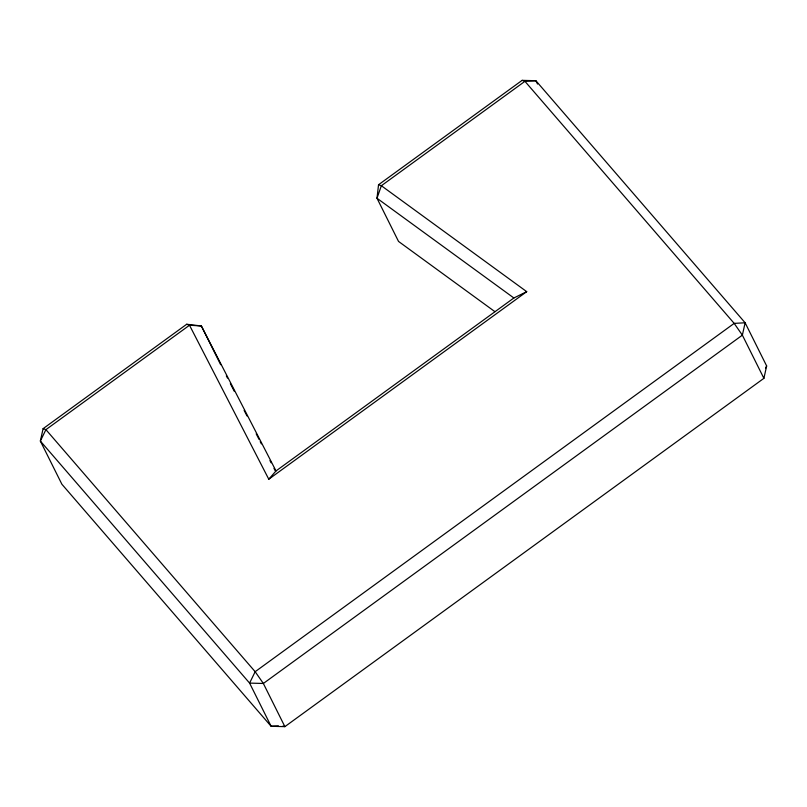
<?xml version="1.0" encoding="UTF-8"?>
<svg xmlns="http://www.w3.org/2000/svg" width="807" height="807" viewBox="0 0 807 807"><rect width="100%" height="100%" fill="white"/><g stroke="black" fill="none" stroke-linecap="round" stroke-linejoin="round"><path stroke-width="1.21" d="M186.689 324.263L189.504 325.231L268.781 479.217L276.004 470.945L201.357 325.967L186.689 324.263L43.104 428.668L40.35 441.046L61.877 484.22L271.122 726.28L284.881 726.643L763.896 378.332L766.65 365.954L745.123 322.78L535.878 80.72L522.119 80.357L378.533 184.753L377 198.25L398.527 241.424L494.842 311.613M765.641 368.032L766.65 365.954M276.004 470.945L513.867 297.985L526.719 291.66L381.358 185.731L378.533 184.753M268.781 479.217L526.719 291.66M278.415 725.876L271.122 726.28L249.595 683.105L40.35 441.046L45.918 429.647L189.504 325.231L201.357 325.967L220.674 364.714M522.119 80.357L524.933 81.325L535.878 80.72L537.533 84.039M43.104 428.668L45.918 429.647L255.163 671.706L263.354 683.468L284.881 726.643L283.005 725.997M513.867 297.985L377 198.25L381.358 185.731L524.933 81.325L734.178 323.385L742.369 335.157L763.896 378.332M226.333 375.83L227.473 378.059M230.348 383.638L234.373 391.445M244.128 410.4L247.003 415.978M256.192 433.823L259.057 439.401M260.207 441.631L261.357 443.86M269.972 460.585L271.122 462.815M273.987 468.393L275.137 470.622M745.123 322.78L742.369 335.157L263.354 683.468L249.595 683.105L255.163 671.706L734.178 323.385L745.123 322.78"/></g></svg>
